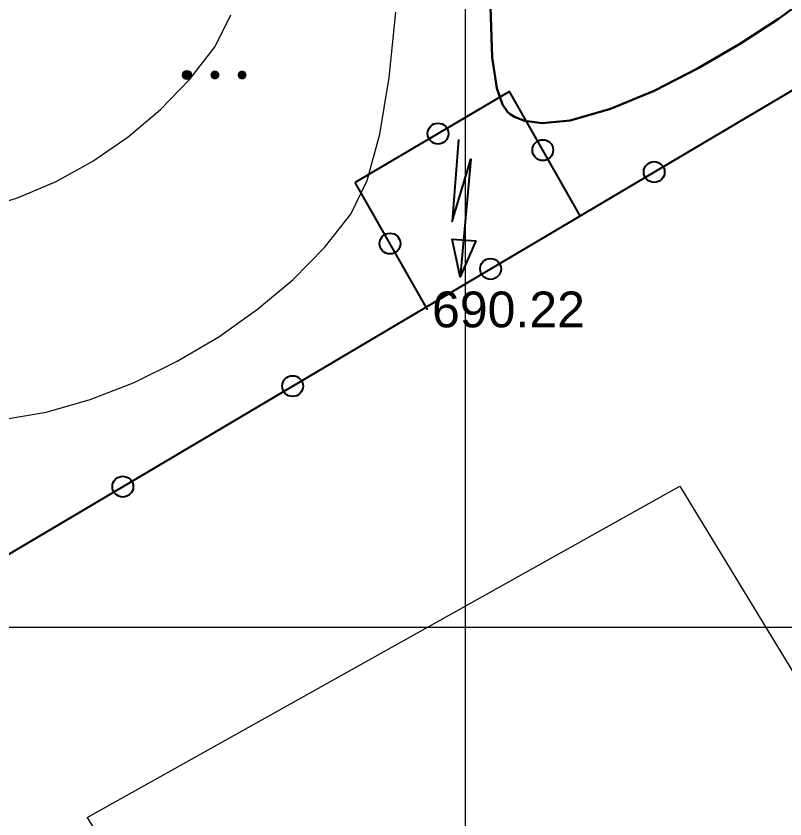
# Model space of a CAD drawing. Header units: feet. Extents: x 3381 to 683784, y 675186 to 4376258.
# Drawn here: x 682699.65 to 682721.13, y 4375698.34 to 4375720.77 of the extents above; entities that cross this region are included whole.
import ezdxf

# ---------------------------------------------------------------- set-up
doc = ezdxf.new("R2010")
doc.units = ezdxf.units.FT
doc.header["$MEASUREMENT"] = 0
doc.header["$PDMODE"] = 34
doc.header["$PDSIZE"] = 0.01
doc.layers.get('0').update_dxf_attribs({"linetype": 'CONTINUOUS'})
for name, color, linetype in [('0_Point_Height', 2, 'CONTINUOUS'), ('0_Point_Point', 7, 'CONTINUOUS'), ('col bitkisi', 7, 'CONTINUOUS')]:
    doc.layers.add(name, color=color, linetype=linetype)
for name, color, linetype, lineweight in [('ANA HORIZONTAL', 24, 'CONTINUOUS', 30), ('das tikili', 5, 'CONTINUOUS', 0), ('HORIZANTAL', 24, 'CONTINUOUS', 13), ('km setka', 170, 'CONTINUOUS', 15)]:
    doc.layers.add(name, color=color, linetype=linetype, lineweight=lineweight)
doc.styles.get("Standard").update_dxf_attribs({"font": 'arial.ttf', "height": 2})

msp = doc.modelspace()

# ---------------------------------------------------------------- hatches: boundary and pattern name
at = {"layer": 'col bitkisi', "ltscale": 1.5}
h = msp.add_hatch(color=256, dxfattribs=at)
edge = h.paths.add_edge_path()
edge.add_arc((682704.426, 4375719.122), 0.125, 0, 360)
h = msp.add_hatch(color=256, dxfattribs=at)
edge = h.paths.add_edge_path()
edge.add_arc((682705.208, 4375719.122), 0.125, 0, 360)
h = msp.add_hatch(color=256, dxfattribs=at)
edge = h.paths.add_edge_path()
edge.add_arc((682705.967, 4375719.122), 0.125, 0, 360)

# ---------------------------------------------------------------- linework, layer by layer
at = {"linetype": 'Continuous'}
for p, q in [((682722.513, 4375719.389, 3.127), (682698.363, 4375705.097, 3.114)), ((682713.434, 4375718.665, 3.123), (682709.13, 4375716.118, 3.121)), ((682715.412, 4375715.187, -18.772), (682713.434, 4375718.665, -622.799)), ((682711.108, 4375712.64, -5.777), (682709.13, 4375716.118, -609.803))]:
    msp.add_line(p, q, dxfattribs=at)
at = {"color": 1, "linetype": 'Continuous', "elevation": -686.994}
msp.add_lwpolyline([(682712.012, 4375717.319), (682711.837, 4375715.031), (682712.36, 4375716.772), (682712.061, 4375713.489), (682711.837, 4375714.533), (682712.498, 4375714.495), (682712.061, 4375713.489)], dxfattribs=at)
at = {"linetype": 'Continuous'}
for centre in [(682711.442, 4375717.486, 3.122), (682714.368, 4375717.023, -337.589), (682717.481, 4375716.412, 3.124), (682710.1, 4375714.414, -313.812), (682712.91, 4375713.706, 3.122), (682707.379, 4375710.433, 3.119), (682702.635, 4375707.626, 3.116)]:
    msp.add_circle(centre, 0.291, dxfattribs=at)
msp.add_open_spline([(682648.382, 4375847.878, -686.994), (682650.614, 4375843.989, -686.994), (682656.965, 4375832.368, -686.994), (682666.51, 4375816.796, -686.994), (682675.638, 4375799.393, -686.994), (682689.053, 4375780.871, -686.994), (682705.652, 4375766.582, -686.994), (682717.187, 4375751.746, -686.994), (682725.117, 4375741.263, -686.994), (682735.087, 4375730.764, -686.994), (682742.274, 4375721.73, -686.994), (682745.539, 4375717.532, -686.994)], degree=3, knots=[69.601534, 69.601534, 69.601534, 69.601534, 83.054979, 109.290717, 124.392744, 141.962718, 177.533008, 189.558821, 198.276488, 216.955448, 232.906343, 232.906343, 232.906343, 232.906343], dxfattribs=at)
at = {"layer": '0_Point_Point'}
msp.add_point((682711.138, 4375712.588, 3.224), dxfattribs=at)
at = {"layer": 'ANA HORIZONTAL', "color": 16, "lineweight": 30, "elevation": 3.006}
msp.add_lwpolyline([(682721.805, 4375721.316), (682720.951, 4375720.693), (682719.896, 4375720.005), (682718.713, 4375719.314), (682717.477, 4375718.684), (682716.26, 4375718.176), (682715.135, 4375717.856), (682714.352, 4375717.776), (682713.856, 4375717.841), (682713.578, 4375717.95), (682713.457, 4375718.027), (682713.381, 4375718.096), (682713.246, 4375718.298), (682713.089, 4375718.753), (682712.958, 4375719.611), (682712.904, 4375721.03)], dxfattribs=at)
at = {"layer": 'col bitkisi', "lineweight": 13, "ltscale": 1.5}
msp.add_circle((682704.426, 4375719.122, -686.994), 0.125, dxfattribs=at)
at = {"layer": 'das tikili', "color": 0, "lineweight": 20}
for p, q in [((682718.201, 4375707.643, 2.6), (682729.819, 4375688.51, 2.6)), ((682701.639, 4375698.385, 2.6), (682704.637, 4375693.448, 2.6))]:
    msp.add_line(p, q, dxfattribs=at)
at = {"layer": 'das tikili', "color": 0, "lineweight": 20, "elevation": 2.6}
msp.add_lwpolyline([(682701.639, 4375698.385), (682718.201, 4375707.643)], dxfattribs=at)
at = {"layer": 'HORIZANTAL', "color": 32, "linetype": 'Continuous', "lineweight": 13}
for points, elevation in [([(682690.22, 4375720.924), (682691.08, 4375719.589), (682691.929, 4375718.323), (682692.773, 4375717.191), (682693.619, 4375716.255), (682694.301, 4375715.692), (682694.816, 4375715.398), (682695.163, 4375715.271), (682695.338, 4375715.23), (682695.548, 4375715.194), (682695.974, 4375715.141), (682696.622, 4375715.111), (682697.497, 4375715.161), (682698.6, 4375715.356), (682699.695, 4375715.688), (682700.768, 4375716.147), (682701.801, 4375716.72), (682702.779, 4375717.396), (682703.685, 4375718.162), (682704.503, 4375719.008), (682705.217, 4375719.92), (682705.652, 4375720.801)], 4.006), ([(682699.286, 4375709.497), (682700.493, 4375709.709), (682701.722, 4375710.061), (682702.951, 4375710.538), (682704.156, 4375711.127), (682705.313, 4375711.812), (682706.4, 4375712.58), (682707.393, 4375713.415), (682708.268, 4375714.304), (682709.003, 4375715.232), (682709.462, 4375716.171), (682709.815, 4375717.465), (682710.078, 4375719.054), (682710.265, 4375720.876)], 3.506)]:
    msp.add_lwpolyline(points, dxfattribs=dict(at, elevation=elevation))
at = {"layer": 'km setka', "elevation": -686.994, "flags": 128}
for points in [[(682712.203, 4375760.998), (682712.203, 4375658.483)], [(682522.05, 4375703.701), (682735.844, 4375703.701)]]:
    msp.add_lwpolyline(points, dxfattribs=at)

# ---------------------------------------------------------------- texts
at = {"layer": '0_Point_Height', "color": 0}
msp.add_text('690.22', height=1, dxfattribs=at).set_placement((682711.274, 4375712.074, 3.224))

doc.saveas('drawing.dxf')
